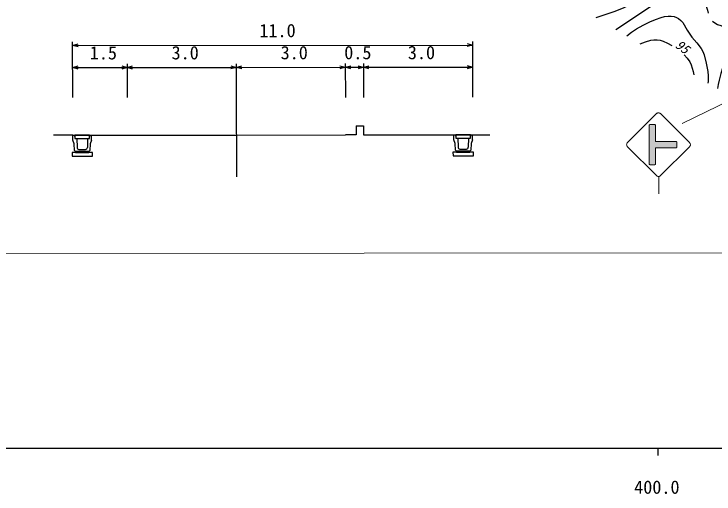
# Model space of a CAD drawing. Units: millimetres, scale not verified. Extents: x 40000 to 680000, y 20000 to 380000.
# Drawn here: x 379426 to 475704, y 198715 to 264732 of the extents above; entities that cross this region are included whole.
import ezdxf
from ezdxf.enums import TextEntityAlignment as Align

# ---------------------------------------------------------------- set-up
doc = ezdxf.new("R2010")
doc.units = ezdxf.units.MM
doc.header["$LTSCALE"] = 1000
for name, color, linetype, lineweight in [('M-BGD', 7, 'Continuous', 25), ('M-BGD-HTXT', 7, 'Continuous', 13), ('M-STR-HTXT', 7, 'Continuous', 13), ('M-TTL-BAND', 7, 'Continuous', 25)]:
    doc.layers.add(name, color=color, linetype=linetype, lineweight=lineweight)
doc.styles.add('ＭＳ ゴシック', font='')
doc.styles.get('ＭＳ ゴシック').set_extended_font_data('MS Gothic')

msp = doc.modelspace()

# ---------------------------------------------------------------- hatches: boundary and pattern name
at = {"layer": 'M-STR-HTXT'}
msp.add_hatch(color=256, dxfattribs=at).paths.add_polyline_path([(466914, 244003), (466803, 244075), (466791, 249396), (467547, 249519), (467663, 249436), (467670, 247200), (470513, 247191), (470586, 247080), (470586, 246445), (470464, 246322), (467670, 246322), (467671, 244126)])

# ---------------------------------------------------------------- linework, layer by layer
at = {"layer": 'M-BGD'}
for p, q in [((442492, 260959), (442499, 253278)), ((387499, 253231), (387492, 260911)), ((387493, 260411), (442493, 260459)), ((387495, 257373), (394995, 257380)), ((394995, 257880), (394999, 253237)), ((394995, 257380), (409995, 257393)), ((409995, 257893), (409999, 253250)), ((409995, 257393), (424995, 257406)), ((424995, 257906), (424999, 253263)), ((424995, 257406), (427495, 257408)), ((427495, 257908), (427499, 253265)), ((427495, 257408), (442495, 257421)), ((409998, 254079), (410008, 242342)), ((426502, 249350), (427502, 249351)), ((426502, 249350), (426503, 248100)), ((427502, 249351), (427503, 248101)), ((387503, 248066), (384837, 248064)), ((387503, 248066), (395003, 248073)), ((387503, 248066), (387753, 248067)), ((387504, 247366), (387503, 248066)), ((387753, 248067), (387779, 247617)), ((389828, 248068), (387778, 248067)), ((387778, 248067), (387779, 247617)), ((387779, 247617), (389829, 247618)), ((387779, 247617), (388054, 247617)), ((388054, 247617), (388096, 246375)), ((389554, 247618), (389513, 246376)), ((389554, 247618), (389829, 247618)), ((389829, 247618), (389828, 248068)), ((389829, 247618), (389853, 248068)), ((389853, 248068), (390103, 248069)), ((390104, 247369), (390103, 248069)), ((395003, 248073), (410003, 248086)), ((410003, 248086), (425003, 248099)), ((426503, 248100), (425003, 248099)), ((427503, 248101), (442503, 248114)), ((439904, 247412), (439903, 248112)), ((439903, 248112), (440153, 248112)), ((440153, 248112), (440179, 247662)), ((442228, 248114), (440178, 248112)), ((440178, 248112), (440179, 247662)), ((440179, 247662), (442229, 247664)), ((440179, 247662), (440454, 247662)), ((440454, 247662), (440496, 246420)), ((441954, 247663), (441913, 246422)), ((441954, 247663), (442229, 247664)), ((442229, 247664), (442228, 248114)), ((442229, 247664), (442253, 248114)), ((442253, 248114), (442503, 248114)), ((442503, 248114), (444853, 248116)), ((442504, 247414), (442503, 248114)), ((387704, 246890), (387504, 247366)), ((387755, 245967), (387704, 246890)), ((389904, 246892), (389855, 245968)), ((390104, 247369), (389904, 246892)), ((440104, 246935), (439904, 247412)), ((440155, 246012), (440104, 246935)), ((442304, 246937), (442255, 246014)), ((442504, 247414), (442304, 246937)), ((390205, 245669), (387405, 245666)), ((387405, 245666), (387406, 245166)), ((387905, 245817), (387755, 245967)), ((389705, 245818), (387905, 245817)), ((389705, 245818), (387905, 245817)), ((387905, 245817), (387905, 245667)), ((387905, 245667), (389705, 245668)), ((388363, 246117), (389246, 246118)), ((389855, 245968), (389705, 245818)), ((389705, 245668), (389705, 245818)), ((390206, 245169), (390205, 245669)), ((442605, 245714), (439805, 245711)), ((439805, 245711), (439806, 245211)), ((440305, 245862), (440155, 246012)), ((442105, 245863), (440305, 245862)), ((442105, 245863), (440305, 245862)), ((440305, 245862), (440305, 245712)), ((440305, 245712), (442105, 245713)), ((440763, 246162), (441646, 246163)), ((442255, 246014), (442105, 245863)), ((442105, 245713), (442105, 245863)), ((442606, 245214), (442605, 245714)), ((387406, 245166), (390206, 245169)), ((439806, 245211), (442606, 245214))]:
    msp.add_line(p, q, dxfattribs=at)
for points in [[(471459, 270750), (470642, 269996), (469783, 269284), (469014, 268754), (468209, 268273), (465756, 266885), (463288, 265558), (462070, 265091), (460816, 264674), (460135, 264440), (459457, 264182)], [(462190, 262595), (464625, 264182), (467025, 265818), (468030, 266694), (469071, 267519), (469474, 267737), (469904, 267900), (470374, 268015), (470869, 268074), (471347, 268073), (471826, 268012), (472302, 267888), (472761, 267706), (473197, 267468), (473601, 267178), (473933, 266869), (474225, 266514), (474464, 266115), (474654, 265676), (474794, 265266), (474922, 264839)], [(463704, 261716), (464342, 262218), (465026, 262679), (465943, 263187), (466890, 263643), (467646, 263983), (468431, 264270), (468910, 264386), (469417, 264446), (469825, 264440), (470231, 264372), (470548, 264261), (470841, 264093), (471143, 263842), (471411, 263540), (472004, 262521), (472652, 261528), (473335, 260771), (473960, 259988), (474180, 259562), (474348, 259106), (474624, 257966), (474841, 256811), (474907, 256226), (474912, 255642), (474896, 255435), (474872, 255232)], [(475517, 263745), (475831, 263498), (476181, 263300), (476648, 263133), (477091, 262910), (477326, 262703), (477517, 262454), (477659, 262169), (477744, 261864), (477794, 261352), (477784, 260822), (477713, 260125), (477582, 259435), (477293, 258424), (476941, 257413), (476648, 256539), (476410, 255642), (476293, 255056), (476191, 254467)], [(465540, 260650), (466279, 260918), (467013, 261121), (467449, 261184), (467880, 261185), (468295, 261117), (468714, 260985), (469313, 260716), (469908, 260397)], [(388243, 260196), (387493, 260411), (388242, 260626)], [(441742, 260674), (442493, 260459), (441743, 260244)], [(471580, 259130), (471997, 258652), (472359, 258146), (472568, 257724), (472723, 257273), (472838, 256823), (472939, 256355)], [(388245, 257158), (387495, 257373), (388245, 257588)], [(394245, 257595), (394995, 257380), (394245, 257165)], [(395745, 257165), (394995, 257380), (395745, 257594)], [(409245, 257608), (409995, 257393), (409245, 257178)], [(410745, 257178), (409995, 257393), (410745, 257607)], [(424245, 257621), (424995, 257406), (424245, 257191)], [(425745, 257191), (424995, 257406), (425745, 257620)], [(426745, 257623), (427495, 257408), (426745, 257193)], [(428245, 257193), (427495, 257408), (428245, 257622)], [(441745, 257636), (442495, 257421), (441745, 257206)]]:
    msp.add_lwpolyline(points, dxfattribs=at)
for centre, start, end in [((388346, 246367), 178.0037, 274.0042), ((389264, 246367), 266.09456, 2.09505), ((440746, 246412), 178.0037, 274.0042), ((441663, 246412), 266.09456, 2.09505)]:
    msp.add_arc(centre, 250, start, end, dxfattribs=at)
at = {"layer": 'M-BGD-HTXT'}
msp.add_line((136308, 231590), (521897, 231922), dxfattribs=at)
at = {"layer": 'M-STR-HTXT'}
for p, q in [((471309, 249693), (510955, 268885)), ((463811, 247041), (467791, 251024)), ((467791, 251024), (467853, 251076)), ((467853, 251076), (467924, 251115)), ((467924, 251115), (467971, 251132)), ((467971, 251132), (468051, 251145)), ((468051, 251145), (468132, 251141)), ((468132, 251141), (468173, 251132)), ((468173, 251132), (468247, 251102)), ((468247, 251102), (468316, 251058)), ((468316, 251058), (468353, 251024)), ((468353, 251024), (472335, 247043)), ((466791, 249396), (466792, 249409)), ((466792, 244126), (466791, 249396)), ((466792, 249409), (466794, 249421)), ((466794, 249421), (466797, 249434)), ((466797, 249434), (466801, 249446)), ((466801, 249446), (466807, 249457)), ((466807, 249457), (466814, 249468)), ((466814, 249468), (466822, 249477)), ((466822, 249477), (466831, 249487)), ((466831, 249487), (466841, 249495)), ((466841, 249495), (466851, 249502)), ((466851, 249502), (466862, 249507)), ((466862, 249507), (466874, 249512)), ((466874, 249512), (466886, 249516)), ((466886, 249516), (466899, 249518)), ((466899, 249518), (466912, 249519)), ((466913, 249519), (467230, 249519)), ((467230, 249519), (467547, 249519)), ((467547, 249519), (467560, 249518)), ((467560, 249518), (467572, 249516)), ((467572, 249516), (467584, 249513)), ((467584, 249513), (467596, 249508)), ((467596, 249508), (467608, 249503)), ((467608, 249503), (467618, 249496)), ((467618, 249496), (467628, 249488)), ((467628, 249488), (467637, 249479)), ((467637, 249479), (467645, 249469)), ((467645, 249469), (467652, 249459)), ((467652, 249459), (467658, 249447)), ((467658, 249447), (467663, 249436)), ((467663, 249436), (467666, 249423)), ((467666, 249423), (467669, 249411)), ((467669, 249411), (467669, 249398)), ((467669, 249396), (467670, 247200)), ((463690, 246739), (463694, 246820)), ((463703, 246660), (463690, 246739)), ((463694, 246820), (463703, 246861)), ((463703, 246861), (463732, 246935)), ((463720, 246612), (463703, 246660)), ((463759, 246541), (463720, 246612)), ((463732, 246935), (463777, 247004)), ((463811, 246480), (463759, 246541)), ((463777, 247004), (463811, 247041)), ((467793, 242499), (463811, 246480)), ((467670, 247200), (470463, 247201)), ((472336, 246481), (468355, 242499)), ((470463, 247201), (470476, 247200)), ((470476, 247200), (470489, 247198)), ((470489, 247198), (470501, 247195)), ((470501, 247195), (470513, 247191)), ((470513, 247191), (470524, 247185)), ((470524, 247185), (470535, 247178)), ((470535, 247178), (470545, 247170)), ((470545, 247170), (470554, 247161)), ((470554, 247161), (470562, 247151)), ((470562, 247151), (470569, 247141)), ((470569, 247141), (470575, 247130)), ((470575, 247130), (470579, 247118)), ((470579, 247118), (470583, 247106)), ((470583, 247106), (470585, 247093)), ((470585, 247093), (470586, 247080)), ((470586, 247079), (470586, 246445)), ((472335, 247043), (472388, 246981)), ((472370, 246519), (472336, 246481)), ((472414, 246588), (472370, 246519)), ((472388, 246981), (472427, 246910)), ((472443, 246661), (472414, 246588)), ((472427, 246910), (472443, 246863)), ((472443, 246863), (472457, 246783)), ((472452, 246702), (472443, 246661)), ((472457, 246783), (472452, 246702)), ((470464, 246323), (467670, 246322)), ((467670, 246322), (467670, 244126)), ((470478, 246323), (470465, 246323)), ((470491, 246326), (470478, 246323)), ((470503, 246329), (470491, 246326)), ((470515, 246334), (470503, 246329)), ((470526, 246340), (470515, 246334)), ((470536, 246347), (470526, 246340)), ((470546, 246355), (470536, 246347)), ((470555, 246364), (470546, 246355)), ((470563, 246374), (470555, 246364)), ((470570, 246384), (470563, 246374)), ((470576, 246396), (470570, 246384)), ((470580, 246407), (470576, 246396)), ((470583, 246420), (470580, 246407)), ((470585, 246432), (470583, 246420)), ((470586, 246445), (470585, 246432)), ((466793, 244111), (466792, 244124)), ((466795, 244099), (466793, 244111)), ((466799, 244087), (466795, 244099)), ((466803, 244075), (466799, 244087)), ((466809, 244064), (466803, 244075)), ((466816, 244053), (466809, 244064)), ((466824, 244043), (466816, 244053)), ((466833, 244034), (466824, 244043)), ((466843, 244026), (466833, 244034)), ((466854, 244019), (466843, 244026)), ((466865, 244014), (466854, 244019)), ((466877, 244009), (466865, 244014)), ((466889, 244006), (466877, 244009)), ((466902, 244004), (466889, 244006)), ((466914, 244003), (466902, 244004)), ((467548, 244004), (466914, 244003)), ((467563, 244004), (467550, 244004)), ((467575, 244007), (467563, 244004)), ((467587, 244010), (467575, 244007)), ((467599, 244015), (467587, 244010)), ((467610, 244021), (467599, 244015)), ((467621, 244028), (467610, 244021)), ((467631, 244036), (467621, 244028)), ((467640, 244045), (467631, 244036)), ((467648, 244055), (467640, 244045)), ((467654, 244065), (467648, 244055)), ((467660, 244077), (467654, 244065)), ((467665, 244088), (467660, 244077)), ((467668, 244101), (467665, 244088)), ((467670, 244113), (467668, 244101)), ((467670, 244126), (467670, 244113)), ((467831, 242465), (467793, 242499)), ((467899, 242420), (467831, 242465)), ((467973, 242391), (467899, 242420)), ((468014, 242382), (467973, 242391)), ((468095, 242378), (468014, 242382)), ((468093, 242372), (468093, 240003)), ((468175, 242391), (468095, 242378)), ((468222, 242408), (468175, 242391)), ((468293, 242447), (468222, 242408)), ((468355, 242499), (468293, 242447))]:
    msp.add_line(p, q, dxfattribs=at)
at = {"layer": 'M-TTL-BAND'}
for p, q in [((40000, 205000), (579000, 205000)), ((468000, 205000), (468000, 204000))]:
    msp.add_line(p, q, dxfattribs=at)

# ---------------------------------------------------------------- texts
at = {"layer": 'M-BGD', "style": 'ＭＳ ゴシック'}
for s, p in [('11.0', (413180, 260986)), ('1.5', (389849, 257928)), ('3.0', (401099, 257937)), ('3.0', (416099, 257950)), ('0.5', (424849, 257958)), ('3.0', (433599, 257965))]:
    msp.add_text(s, height=1833, rotation=0.049, dxfattribs=at).set_placement(p, align=Align.BOTTOM_LEFT)
at = {"layer": 'M-BGD', "style": 'ＭＳ ゴシック', "oblique": 15}
msp.add_text('95', height=1320, rotation=323.449, dxfattribs=at).set_placement((470020, 259903), align=Align.BOTTOM_LEFT)
at = {"layer": 'M-TTL-BAND', "style": 'ＭＳ ゴシック'}
msp.add_text('400.0', height=1833, dxfattribs=at).set_placement((467844, 198195), align=Align.BOTTOM_CENTER)

doc.saveas('drawing.dxf')
